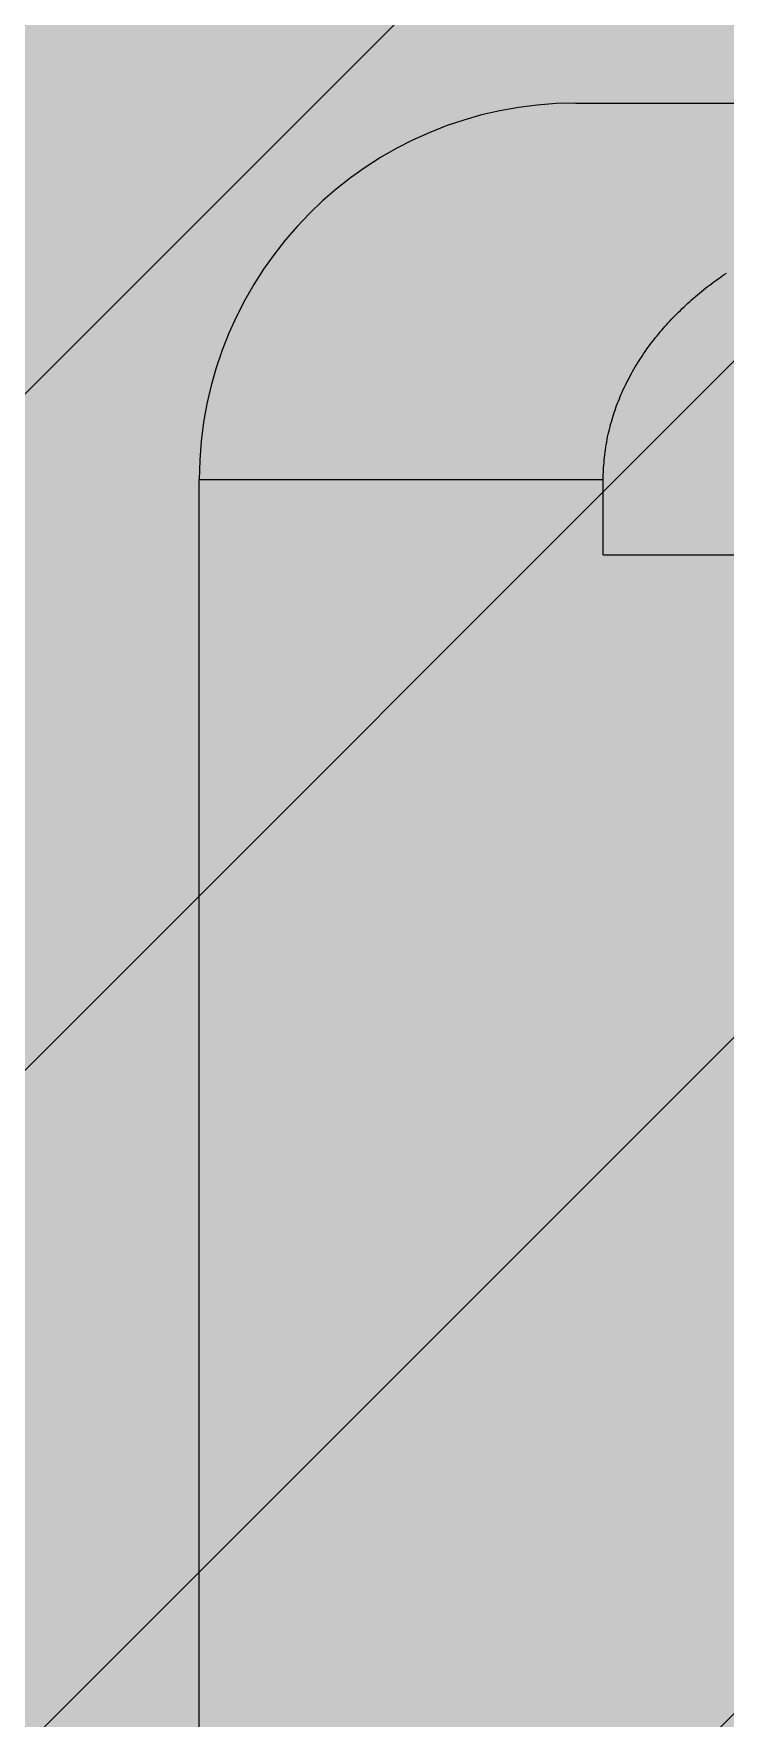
# Model space of a CAD drawing. Header units: millimetres. Extents: x 5622 to 8918, y 2044 to 6634.
# Drawn here: x 8360.46 to 8365.06, y 3713.1 to 3724.29 of the extents above; entities that cross this region are included whole.
import ezdxf

# ---------------------------------------------------------------- set-up
doc = ezdxf.new("R2010")
doc.units = ezdxf.units.MM
for name, color, linetype, lineweight in [('F_ARREDI', 7, 'Continuous', 5), ('F_FERRAMENTA', 253, 'Continuous', 5), ('F_MULTI laminato OPACO_retino', 1, 'Continuous', 5)]:
    doc.layers.add(name, color=color, linetype=linetype, lineweight=lineweight)

# ---------------------------------------------------------------- blocks, each defined once
blk = doc.blocks.new('PIEDINO_infilare_H.52_prospetto_fronte')
at = {"layer": 'F_FERRAMENTA'}
for p, q in [((-45528.253, 10925.219), (-45521.253, 10925.219)), ((-45527.39, 10923.99), (-45527.377, 10924.001)), ((-45527.377, 10924.001), (-45527.363, 10924.011)), ((-45527.363, 10924.011), (-45527.349, 10924.021)), ((-45527.349, 10924.021), (-45527.336, 10924.032)), ((-45527.336, 10924.032), (-45527.322, 10924.042)), ((-45527.322, 10924.042), (-45527.308, 10924.052)), ((-45527.308, 10924.052), (-45527.294, 10924.062)), ((-45527.294, 10924.062), (-45527.28, 10924.072)), ((-45527.28, 10924.072), (-45527.266, 10924.082)), ((-45527.266, 10924.082), (-45527.252, 10924.091)), ((-45527.521, 10923.878), (-45527.508, 10923.89)), ((-45527.508, 10923.89), (-45527.496, 10923.901)), ((-45527.496, 10923.901), (-45527.483, 10923.913)), ((-45527.483, 10923.913), (-45527.47, 10923.924)), ((-45527.47, 10923.924), (-45527.457, 10923.935)), ((-45527.457, 10923.935), (-45527.444, 10923.946)), ((-45527.444, 10923.946), (-45527.431, 10923.957)), ((-45527.431, 10923.957), (-45527.417, 10923.968)), ((-45527.417, 10923.968), (-45527.404, 10923.979)), ((-45527.404, 10923.979), (-45527.39, 10923.99)), ((-45527.639, 10923.76), (-45527.627, 10923.772)), ((-45527.627, 10923.772), (-45527.616, 10923.784)), ((-45527.616, 10923.784), (-45527.605, 10923.796)), ((-45527.605, 10923.796), (-45527.593, 10923.808)), ((-45527.593, 10923.808), (-45527.582, 10923.82)), ((-45527.582, 10923.82), (-45527.57, 10923.832)), ((-45527.57, 10923.832), (-45527.558, 10923.843)), ((-45527.558, 10923.843), (-45527.545, 10923.855)), ((-45527.545, 10923.855), (-45527.533, 10923.867)), ((-45527.533, 10923.867), (-45527.521, 10923.878)), ((-45527.732, 10923.65), (-45527.722, 10923.663)), ((-45527.722, 10923.663), (-45527.712, 10923.675)), ((-45527.712, 10923.675), (-45527.702, 10923.688)), ((-45527.702, 10923.688), (-45527.692, 10923.7)), ((-45527.692, 10923.7), (-45527.681, 10923.712)), ((-45527.681, 10923.712), (-45527.671, 10923.724)), ((-45527.671, 10923.724), (-45527.66, 10923.736)), ((-45527.66, 10923.736), (-45527.65, 10923.748)), ((-45527.65, 10923.748), (-45527.639, 10923.76)), ((-45527.812, 10923.54), (-45527.802, 10923.555)), ((-45527.802, 10923.555), (-45527.792, 10923.569)), ((-45527.792, 10923.569), (-45527.782, 10923.583)), ((-45527.782, 10923.583), (-45527.773, 10923.596)), ((-45527.773, 10923.596), (-45527.763, 10923.61)), ((-45527.763, 10923.61), (-45527.753, 10923.623)), ((-45527.753, 10923.623), (-45527.742, 10923.637)), ((-45527.742, 10923.637), (-45527.732, 10923.65)), ((-45527.883, 10923.423), (-45527.875, 10923.438)), ((-45527.875, 10923.438), (-45527.866, 10923.453)), ((-45527.866, 10923.453), (-45527.858, 10923.468)), ((-45527.858, 10923.468), (-45527.849, 10923.482)), ((-45527.849, 10923.482), (-45527.84, 10923.497)), ((-45527.84, 10923.497), (-45527.83, 10923.512)), ((-45527.83, 10923.512), (-45527.821, 10923.526)), ((-45527.821, 10923.526), (-45527.812, 10923.54)), ((-45527.937, 10923.317), (-45527.93, 10923.332)), ((-45527.93, 10923.332), (-45527.922, 10923.347)), ((-45527.922, 10923.347), (-45527.915, 10923.362)), ((-45527.915, 10923.362), (-45527.907, 10923.377)), ((-45527.907, 10923.377), (-45527.899, 10923.393)), ((-45527.899, 10923.393), (-45527.891, 10923.408)), ((-45527.891, 10923.408), (-45527.883, 10923.423)), ((-45527.986, 10923.196), (-45527.981, 10923.211)), ((-45527.981, 10923.211), (-45527.975, 10923.226)), ((-45527.975, 10923.226), (-45527.969, 10923.241)), ((-45527.969, 10923.241), (-45527.963, 10923.256)), ((-45527.963, 10923.256), (-45527.957, 10923.271)), ((-45527.957, 10923.271), (-45527.95, 10923.286)), ((-45527.95, 10923.286), (-45527.944, 10923.301)), ((-45527.944, 10923.301), (-45527.937, 10923.317)), ((-45528.021, 10923.086), (-45528.016, 10923.102)), ((-45528.016, 10923.102), (-45528.011, 10923.118)), ((-45528.011, 10923.118), (-45528.007, 10923.134)), ((-45528.007, 10923.134), (-45528.002, 10923.15)), ((-45528.002, 10923.15), (-45527.997, 10923.166)), ((-45527.997, 10923.166), (-45527.991, 10923.181)), ((-45527.991, 10923.181), (-45527.986, 10923.196)), ((-45528.044, 10922.986), (-45528.041, 10923.003)), ((-45528.041, 10923.003), (-45528.037, 10923.02)), ((-45528.037, 10923.02), (-45528.033, 10923.036)), ((-45528.033, 10923.036), (-45528.029, 10923.053)), ((-45528.029, 10923.053), (-45528.025, 10923.07)), ((-45528.025, 10923.07), (-45528.021, 10923.086)), ((-45528.062, 10922.867), (-45528.06, 10922.884)), ((-45528.06, 10922.884), (-45528.058, 10922.901)), ((-45528.058, 10922.901), (-45528.056, 10922.918)), ((-45528.056, 10922.918), (-45528.053, 10922.935)), ((-45528.053, 10922.935), (-45528.05, 10922.952)), ((-45528.05, 10922.952), (-45528.047, 10922.969)), ((-45528.047, 10922.969), (-45528.044, 10922.986)), ((-45528.07, 10922.751), (-45528.069, 10922.767)), ((-45528.069, 10922.783), (-45528.068, 10922.8)), ((-45528.069, 10922.767), (-45528.069, 10922.783)), ((-45528.068, 10922.8), (-45528.067, 10922.816)), ((-45528.067, 10922.816), (-45528.065, 10922.833)), ((-45528.065, 10922.833), (-45528.064, 10922.85)), ((-45528.064, 10922.85), (-45528.062, 10922.867)), ((-45530.753, 10922.719), (-45528.07, 10922.719)), ((-45530.753, 10865.219), (-45530.753, 10922.719)), ((-45528.07, 10922.735), (-45528.07, 10922.751)), ((-45528.07, 10922.719), (-45528.07, 10922.735)), ((-45528.07, 10922.219), (-45528.07, 10922.719)), ((-45528.07, 10922.219), (-45521.437, 10922.219))]:
    blk.add_line(p, q, dxfattribs=at)
blk.add_arc((-45528.253, 10922.719), 2.5, 90, 180, dxfattribs=at)
blk = doc.blocks.new("LIBRERIA_ingresso-living_sez._B.B'")
at = {"layer": 'F_MULTI laminato OPACO_retino', "true_color": 0x636466}
h = blk.add_hatch(color=251, dxfattribs=at)
h.dxf.hatch_style = 1
h.paths.add_polyline_path([(41313.132, 11071.126), (41913.132, 11071.126), (41913.132, 13145.626), (41313.132, 13145.626)])
at = {"layer": 'F_MULTI laminato OPACO_retino', "true_color": 0x939598}
h = blk.add_hatch(color=252, dxfattribs=at)
h.dxf.hatch_style = 1
h.paths.add_polyline_path([(41313.132, 13145.626), (41613.132, 13145.626), (41613.132, 11071.126), (41313.132, 11071.126)])
at = {"color": 4}
blk.add_blockref('PIEDINO_infilare_H.52_prospetto_fronte', (86887.885, 205.908), dxfattribs=at)

msp = doc.modelspace()

# ---------------------------------------------------------------- hatches: boundary and pattern name
at = {"layer": 'F_MULTI laminato OPACO_retino', "true_color": 0xc7c8ca}
h = msp.add_hatch(color=9, dxfattribs=at)
h.dxf.hatch_style = 1
h.paths.add_polyline_path([(8347.563, 3738.326), (8365.563, 3738.326), (8365.563, 3663.826), (8347.563, 3663.826)])
at = {"layer": 'F_MULTI laminato OPACO_retino', "true_color": 0x636466}
h = msp.add_hatch(dxfattribs=at)
h.set_pattern_fill('ANSI31', color=251)
h.set_pattern_definition([(45, (75583.9426, -7407.2998), (-2.24506403, 2.24506403), [])])
h.paths.add_polyline_path([(8347.563, 3738.326), (8365.563, 3738.326), (8365.563, 3663.826), (8347.563, 3663.826)])

# ---------------------------------------------------------------- block references
at = {"layer": 'F_ARREDI'}
msp.add_blockref("LIBRERIA_ingresso-living_sez._B.B'", (-32995.569, -7407.299), dxfattribs=at)

doc.saveas('drawing.dxf')
